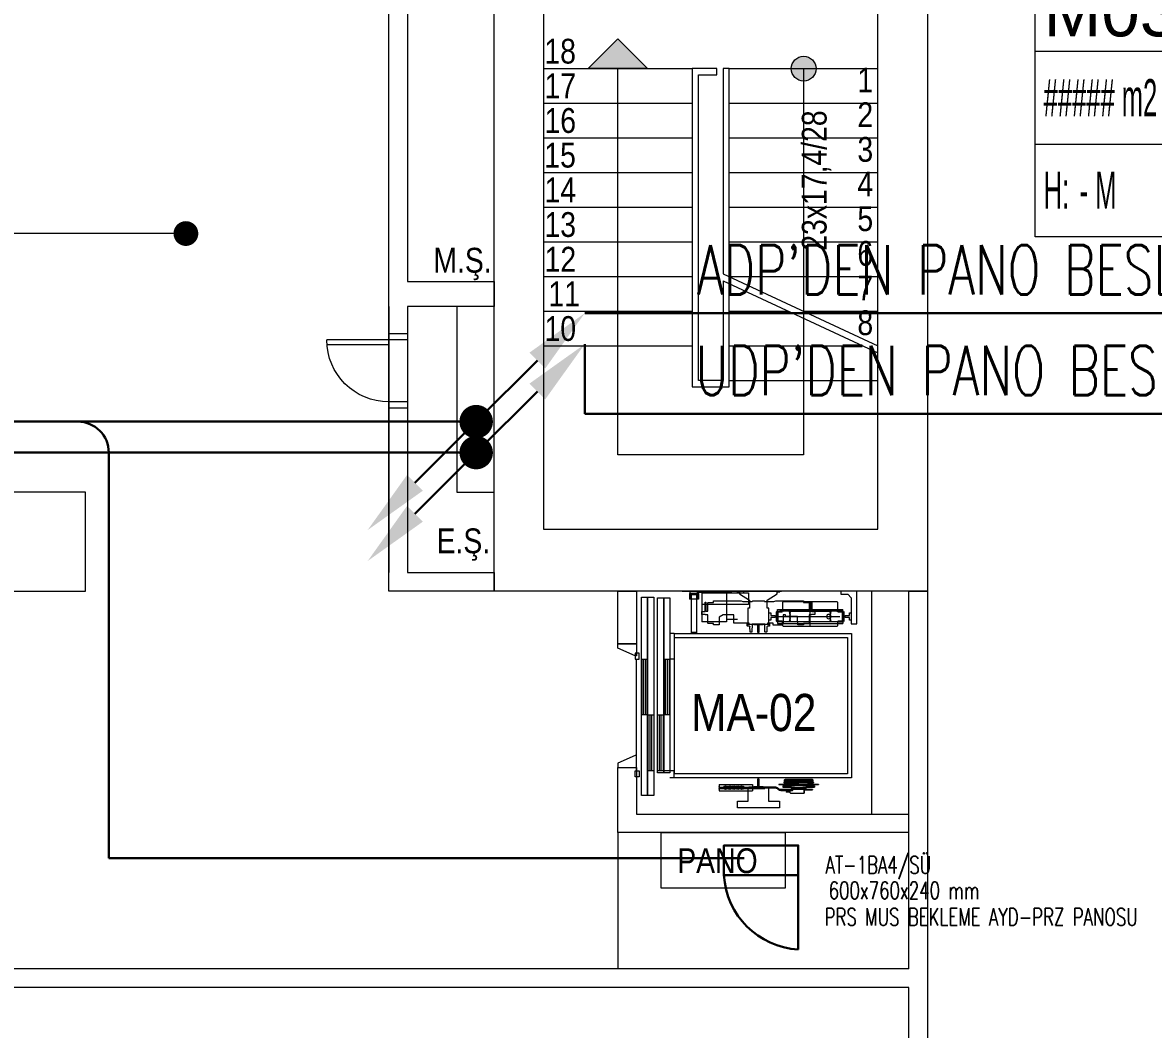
# Model space of a CAD drawing. Header units: metres. Extents: x -17822 to 152406, y -4219 to 19791.
# Drawn here: x 90089 to 91002, y 2046 to 2859 of the extents above; entities that cross this region are included whole.
import ezdxf
from ezdxf.enums import TextEntityAlignment as Align

# ---------------------------------------------------------------- set-up
doc = ezdxf.new("R2010")
doc.units = ezdxf.units.M
doc.header["$LTSCALE"] = 100
doc.header["$MEASUREMENT"] = 0
doc.layers.get('0').update_dxf_attribs({"color": 9, "lineweight": 9})
for name, color, linetype, lineweight in [('00', 9, 'Continuous', 9), ('01', 9, 'Continuous', 9), ('05V', 9, 'Continuous', 9), ('06D', 9, 'Continuous', 9), ('10', 9, 'Continuous', 9), ('12', 9, 'Continuous', 9), ('19', 9, 'Continuous', 9), ('21', 9, 'Continuous', 9), ('21_mahal200', 9, 'Continuous', 9), ('E-AYDINLATMA VE PRİZ PANOSU', 7, 'Continuous', 30), ('E-AŞAĞI İNEN HAT', 7, 'Continuous', 30), ('E-KABLO', 7, 'Continuous', 30), ('E-UPS PANOSU', 7, 'Continuous', 30), ('E-YAZI', 7, 'Continuous', 30), ('E-YUKARI ÇIKAN HAT', 7, 'Continuous', 30)]:
    doc.layers.add(name, color=color, linetype=linetype, lineweight=lineweight)
doc.styles.add('Arial', font='arial.ttf', dxfattribs={"height": 2.5})
doc.styles.add('E-YAZI', font='txttw.shx')
doc.styles.add('MuuM_TEXT-STANDART', font='ARIALN.TTF')
doc.dimstyles.new('MuuM_DIM200', dxfattribs={"dimscale": 20, "dimtxt": 2, "dimasz": 1, "dimexe": 1, "dimexo": 1, "dimgap": 1, "dimtad": 1, "dimdec": 1, "dimrnd": 0.5, "dimdsep": 46, "dimtxsty": 'MuuM_TEXT-STANDART', "dimblk": 'ARCHTICK', "dimcen": 0, "dimdle": 0.15, "dimclrd": 256, "dimclre": 256, "dimclrt": 256, "dimadec": 0, "dimazin": 0, "dimtfac": 5, "dimtdec": 1, "dimtix": 1, "dimtmove": 2, "dimatfit": 3, "dimldrblk": 'DOT', "dimfxl": 3, "dimfxlon": 1, "dimtolj": 1, "dimlwd": -1, "dimlwe": -1, "dimarcsym": 0})

# ---------------------------------------------------------------- blocks, each defined once
blk = doc.blocks.new('E-600X240')
at = {"layer": 'E-UPS PANOSU', "color": 3}
blk.add_line((-30, 24), (-30, 84), dxfattribs=at)
at = {"layer": 'E-UPS PANOSU', "color": 4}
blk.add_lwpolyline([(-30, 24), (30, 24), (30, 0), (-30, 0)], close=True, dxfattribs=at)
at = {"layer": 'E-UPS PANOSU', "color": 3}
blk.add_arc((-33.63, 20.37), 63.73, 3.26378, 86.73622, dxfattribs=at)
blk = doc.blocks.new('100_YUKARI ÇIKAN HAT')
at = {"layer": 'E-YUKARI ÇIKAN HAT', "color": 3, "linetype": 'Continuous'}
blk.add_line((2.472, 2.471), (0, 0), dxfattribs=at)
at = {"layer": 'E-YUKARI ÇIKAN HAT', "color": 4, "linetype": 'Continuous', "const_width": 0.675}
blk.add_lwpolyline([(-0.338, 0, 1), (0.337, 0, 1)], format="xyb", close=True, dxfattribs=at)
at = {"layer": 'E-YUKARI ÇIKAN HAT', "color": 3, "linetype": 'Continuous'}
blk.add_solid([(2.154, 2.789), (2.79, 2.152), (4.382, 4.379)], dxfattribs=at)
blk = doc.blocks.new('100_AŞAĞI İNEN HAT')
at = {"layer": 'E-AŞAĞI İNEN HAT', "color": 3, "linetype": 'Continuous'}
blk.add_line((-2.472, -2.471), (0, 0), dxfattribs=at)
at = {"layer": 'E-AŞAĞI İNEN HAT', "color": 4, "linetype": 'Continuous', "const_width": 0.675}
blk.add_lwpolyline([(-0.338, 0, 1), (0.338, 0, 1)], format="xyb", close=True, dxfattribs=at)
at = {"layer": 'E-AŞAĞI İNEN HAT', "color": 3, "linetype": 'Continuous'}
blk.add_solid([(-2.154, -2.789), (-2.79, -2.152), (-4.382, -4.379)], dxfattribs=at)
blk = doc.blocks.new('p-kolon_80x80')
blk.add_lwpolyline([(-40, -40), (40, -40), (40, 40), (-40, 40)], close=True)
blk = doc.blocks.new('1.Bod.Ara.Sitatik Elk')
at = {"layer": '01'}
blk.add_lwpolyline([(6510, -5630), (6510, -5630), (6510, -5630), (6510, -6180), (6780, -6180), (6780, -5630), (6780, -5630), (6780, -5630), (6820, -5630), (6820, -6230), (6470, -6230), (6470, -5630), (6510, -5630)], dxfattribs=at)
blk.add_blockref('p-kolon_80x80', (6100, -6190), dxfattribs=at)
blk = doc.blocks.new('0_roomno2')
blk.add_lwpolyline([(19.375, -10.5), (0, -10.5), (0, 0), (19.375, 0)], close=True)
for points in [[(0, -3), (19.375, -3)], [(8.125, -3), (8.125, -10.5)], [(11.875, -3), (11.875, -10.5)], [(15.625, -3), (15.625, -10.5)], [(0, -6.75), (8.125, -6.75)]]:
    blk.add_lwpolyline(points)
at = {"style": 'MuuM_TEXT-STANDART', "width": 0.6}
blk.add_text('H:', height=1.5, dxfattribs=at).set_placement((0.35, -8.608), align=Align.MIDDLE_LEFT)
at = {"style": 'Arial'}
blk.add_attdef('ODANO', (0, 1.17), '', height=2, dxfattribs=at)
blk.add_attdef('MEKANADI', text='', height=2, dxfattribs=at).set_placement((0.35, -3), align=Align.BOTTOM_LEFT)
at = {"style": 'MuuM_TEXT-STANDART', "width": 0.6}
for tag, p in [('M2', (0.35, -4.875)), ('TEMIZTAVANYUKSEKLIGI', (1.8, -8.608))]:
    blk.add_attdef(tag, text='', height=1.5, dxfattribs=at).set_placement(p, align=Align.MIDDLE_LEFT)
for tag, p in [('YER01', (10, -4.5)), ('TAVAN01', (13.75, -4.5)), ('DUVAR01', (17.5, -4.5)), ('YER02', (10, -6.75)), ('TAVAN02', (13.75, -6.75)), ('DUVAR02', (17.5, -6.75)), ('YER03', (10, -9)), ('TAVAN03', (13.75, -9)), ('DUVAR03', (17.5, -9))]:
    blk.add_attdef(tag, text='', height=1.5, dxfattribs=at).set_placement(p, align=Align.MIDDLE_CENTER)
blk = doc.blocks.new('_ArchTick')
at = {"color": 0, "linetype": 'ByBlock', "const_width": 0.15}
blk.add_lwpolyline([(-0.5, -0.5), (0.5, 0.5)], dxfattribs=at)
blk = doc.blocks.new('_Dot')
at = {"color": 0, "linetype": 'ByBlock', "lineweight": -2}
blk.add_line((-0.5, 0), (-1, 0), dxfattribs=at)
at = {"color": 0, "linetype": 'ByBlock', "const_width": 0.5}
blk.add_lwpolyline([(-0.25, 0, 1), (0.25, 0, 1)], format="xyb", close=True, dxfattribs=at)
blk = doc.blocks.new('p-as-01')
for p, q in [((582, 0), (-582, 0)), ((-582, 0), (-582, -1432)), ((582, -1432), (582, 0)), ((660, -2), (660, 43)), ((660, 43), (925, 43)), ((925, 43), (925, -87)), ((550, -32), (-550, -32)), ((-550, -32), (-550, -1432)), ((550, -1432), (550, -32)), ((720, -2), (660, -2)), ((676, -71), (662.5, -71)), ((662.5, -598), (662.5, -71)), ((676, -105), (676, -70)), ((676, -91), (676, -578)), ((679, -70), (679, -105)), ((757, -63), (683, -63)), ((683, -63), (757, -63)), ((757, -66), (683, -66)), ((690, -2), (690, -17)), ((750, -2), (690, -2)), ((690, -17), (712, -17)), ((712, -17), (712, -52)), ((712, -52), (728, -52)), ((872, -2), (720, -2)), ((728, -52), (728, -17)), ((728, -17), (750, -17)), ((750, -17), (750, -2)), ((761, -105), (761, -70)), ((764, -70), (764, -105)), ((764, -71), (777.5, -71)), ((764, -91), (764, -578)), ((777.5, -598), (777.5, -71)), ((900, -30), (872, -2)), ((900, -87), (900, -30)), ((925, -87), (900, -87)), ((679, -105), (676, -105)), ((678.5, -166.5), (680.5, -164.5)), ((678.5, -502.5), (678.5, -166.5)), ((680.5, -164.5), (684.3, -164.5)), ((684.3, -164.5), (685.8, -170.3)), ((690, -173.5), (690, -173.5)), ((694.2, -170.3), (694.8, -168)), ((694.8, -168), (697.2, -168)), ((697.2, -168), (697.8, -170.3)), ((702, -173.5), (702, -173.5)), ((706.2, -170.3), (706.8, -168)), ((706.8, -168), (709.2, -168)), ((709.2, -168), (709.8, -170.3)), ((714, -173.5), (714, -173.5)), ((718.2, -170.3), (718.8, -168)), ((718.8, -168), (721.2, -168)), ((720, -611.5), (720, -95.2)), ((721.2, -168), (721.8, -170.3)), ((726, -173.5), (726, -173.5)), ((730.2, -170.3), (730.8, -168)), ((730.8, -168), (733.2, -168)), ((733.2, -168), (733.8, -170.3)), ((738, -173.5), (738, -173.5)), ((742.2, -170.3), (742.8, -168)), ((742.8, -168), (745.2, -168)), ((745.2, -168), (745.8, -170.3)), ((750, -173.5), (750, -173.5)), ((754.2, -170.3), (755.7, -164.5)), ((755.7, -164.5), (759.5, -164.5)), ((759.5, -164.5), (761.5, -166.5)), ((764, -105), (761, -105)), ((761.5, -166.5), (761.5, -502.5)), ((-640, -267), (-640, -427)), ((-638, -267), (-640, -267)), ((-638, -267), (-638, -427)), ((-680, -377), (-680, -315.5)), ((-680, -315.5), (-680, -372)), ((-680, -315.5), (-678, -315.5)), ((-678, -315.5), (-680, -315.5)), ((-678, -377), (-678, -315.5)), ((-678, -315.5), (-678, -367)), ((-658, -364.5), (-658, -299.5)), ((-647, -299.5), (-658, -299.5)), ((-658, -342), (-658, -351)), ((-658, -360), (-658, -351)), ((-647, -364.5), (-658, -364.5)), ((-647, -364.5), (-647, -299.5)), ((-645.5, -320), (-647, -320)), ((-645.5, -344), (-647, -344)), ((-647, -350.9), (-647, -359.1)), ((-645.5, -320), (-645.5, -332)), ((-640, -322), (-645.5, -322)), ((-645.5, -332), (-645.5, -322)), ((-645.5, -332), (-645.5, -342)), ((-645.5, -344), (-645.5, -332)), ((-640, -342), (-645.5, -342)), ((-635, -322), (-638, -322)), ((-635, -342), (-638, -342)), ((-635, -312), (-635, -352)), ((-626, -312), (-635, -312)), ((-635, -332), (-635, -322)), ((-635, -332), (-635, -342)), ((-626, -352), (-635, -352)), ((-621, -307), (-626, -312)), ((-626, -312), (-626, -352)), ((-622, -356), (-626, -352)), ((-622, -308), (-622, -427)), ((-617.5, -307), (-621, -307)), ((-616.5, -308), (-617.5, -307)), ((-616.5, -308), (-616.5, -427)), ((-616.5, -318.5), (-613.9, -333.5)), ((-613.9, -520.5), (-613.9, -333.5)), ((-610.1, -333.5), (-613.9, -333.5)), ((-613, -313.5), (-599, -313.5)), ((-599, -313.5), (-613, -313.5)), ((-613, -315.5), (-613, -313.5)), ((-613, -313.5), (-613, -315.5)), ((-613, -315.5), (-599, -315.5)), ((-613, -315.5), (-599, -315.5)), ((-607.5, -318.5), (-610.1, -333.5)), ((-610.1, -333.5), (-610.1, -520.5)), ((-607.5, -535.5), (-607.5, -318.5)), ((-602, -318.5), (-607.5, -318.5)), ((-602, -318.5), (-602, -427)), ((-598, -318.7), (-598, -316.5)), ((-598, -316.5), (-598, -318.7)), ((-598, -318.7), (-598, -535.2)), ((-598, -318.7), (-598, -535.2)), ((-596, -316.5), (-596, -537.5)), ((-596, -537.5), (-596, -316.5)), ((640, -334.5), (840, -334.5)), ((-679, -382), (-706.1, -382)), ((-706.1, -493), (-706.1, -382)), ((-706.1, -383), (-678, -383)), ((-680, -372), (-678, -372)), ((-678, -372), (-680, -372)), ((-680, -377), (-680, -372)), ((-678, -377), (-680, -377)), ((-680, -377), (-678, -377)), ((-679, -382), (-679, -377)), ((-678, -367), (-678, -572.4)), ((-668, -367), (-678, -367)), ((-678, -367), (-678, -386.5)), ((-678, -372), (-678, -367)), ((-678, -377), (-678, -372)), ((-678, -448.9), (-678, -487)), ((-668, -367), (-668, -386.5)), ((-668, -427), (-668, -386.5)), ((-668, -396.5), (-668, -395.5)), ((-668, -427), (-668, -487)), ((-661.9, -427), (-661.9, -394.1)), ((-661.7, -394.1), (-661.9, -394.1)), ((-661.9, -395.2), (-661.9, -395.2)), ((-661.9, -459.9), (-661.9, -427)), ((-645.7, -367.5), (-661.7, -367.5)), ((-661.7, -367.5), (-661.7, -394.1)), ((-645.7, -394.1), (-645.7, -367.5)), ((-645.5, -427), (-645.5, -394.1)), ((-645.5, -395.2), (-645.5, -395.2)), ((-645.5, -459.9), (-645.5, -427)), ((-640, -427), (-640, -587)), ((-638, -427), (-638, -587)), ((-622, -546), (-622, -427)), ((-622, -432), (-622, -427)), ((-616.5, -546), (-616.5, -427)), ((-602, -535.5), (-602, -427)), ((-688.8, -498), (-701.1, -498)), ((-699, -498), (-699, -523.4)), ((-691, -498), (-691, -523.4)), ((-686, -572.4), (-686, -497.1)), ((-683.8, -476), (-684, -476)), ((-683.8, -493), (-683.8, -476)), ((-680, -477), (-680, -538.5)), ((-678, -477), (-680, -477)), ((-678, -477), (-680, -477)), ((-680, -482), (-680, -477)), ((-680, -538.5), (-680, -482)), ((-678, -482), (-680, -482)), ((-680, -482), (-678, -482)), ((-680, -538.5), (-678, -538.5)), ((-680, -538.5), (-678, -538.5)), ((-679, -477), (-679, -473.3)), ((-678, -477), (-678, -538.5)), ((-678, -482), (-678, -477)), ((-678, -538.5), (-678, -482)), ((-668, -487), (-678, -487)), ((-661.9, -458.8), (-661.9, -458.8)), ((-661.7, -459.9), (-661.9, -459.9)), ((-661.7, -459.9), (-661.7, -486.5)), ((-661.7, -486.5), (-645.7, -486.5)), ((-658, -554.5), (-658, -489.5)), ((-647, -489.5), (-658, -489.5)), ((-658, -550), (-658, -541)), ((-647, -554.5), (-647, -489.5)), ((-647, -503.1), (-647, -494.9)), ((-645.5, -510), (-647, -510)), ((-645.5, -534), (-647, -534)), ((-645.7, -486.5), (-645.7, -459.9)), ((-645.7, -459.9), (-645.5, -459.9)), ((-645.5, -458.8), (-645.5, -458.8)), ((-645.5, -510), (-645.5, -522)), ((-640, -512), (-645.5, -512)), ((-645.5, -522), (-645.5, -512)), ((-645.5, -534), (-645.5, -522)), ((-645.5, -522), (-645.5, -532)), ((-640, -532), (-645.5, -532)), ((-635, -512), (-638, -512)), ((-635, -532), (-638, -532)), ((-635, -542), (-635, -502)), ((-626, -502), (-635, -502)), ((-635, -522), (-635, -512)), ((-635, -522), (-635, -512)), ((-635, -522), (-635, -532)), ((-635, -522), (-635, -532)), ((-626, -542), (-635, -542)), ((-622, -498), (-626, -502)), ((-626, -542), (-626, -502)), ((-621, -547), (-626, -542)), ((-617.5, -547), (-621, -547)), ((-616.5, -546), (-617.5, -547)), ((-616.5, -535.5), (-613.9, -520.5)), ((-610.1, -520.5), (-613.9, -520.5)), ((-613, -538.5), (-599, -538.5)), ((-599, -538.5), (-613, -538.5)), ((-613, -538.5), (-613, -540.5)), ((-613, -538.5), (-613, -540.5)), ((-613, -540.5), (-599, -540.5)), ((-613, -540.5), (-599, -540.5)), ((-607.5, -535.5), (-610.1, -520.5)), ((-602, -535.5), (-607.5, -535.5)), ((-598, -535.2), (-598, -537.5)), ((-598, -535.2), (-598, -537.5)), ((680.5, -504.5), (678.5, -502.5)), ((684.3, -504.5), (680.5, -504.5)), ((685.8, -498.7), (684.3, -504.5)), ((690, -495.5), (690, -495.5)), ((694.8, -501), (694.2, -498.7)), ((697.2, -501), (694.8, -501)), ((697.8, -498.7), (697.2, -501)), ((702, -495.5), (702, -495.5)), ((706.8, -501), (706.2, -498.7)), ((709.2, -501), (706.8, -501)), ((709.8, -498.7), (709.2, -501)), ((714, -495.5), (714, -495.5)), ((718.8, -501), (718.2, -498.7)), ((721.2, -501), (718.8, -501)), ((721.8, -498.7), (721.2, -501)), ((726, -495.5), (726, -495.5)), ((730.8, -501), (730.2, -498.7)), ((733.2, -501), (730.8, -501)), ((733.8, -498.7), (733.2, -501)), ((738, -495.5), (738, -495.5)), ((742.8, -501), (742.2, -498.7)), ((745.2, -501), (742.8, -501)), ((745.8, -498.7), (745.2, -501)), ((750, -495.5), (750, -495.5)), ((755.7, -504.5), (754.2, -498.7)), ((759.5, -504.5), (755.7, -504.5)), ((761.5, -502.5), (759.5, -504.5)), ((-771, -582), (-825, -582)), ((-825, -582), (-825, -752)), ((-771, -670), (-771, -582)), ((-679, -589.3), (-670.5, -597.8)), ((-673.3, -583.7), (-665, -592)), ((-665.8, -609.1), (-665.8, -752)), ((-647, -554.5), (-658, -554.5)), ((-658, -608.9), (-658, -752)), ((-638, -587), (-640, -587)), ((676, -598), (662.5, -598)), ((679, -564), (676, -564)), ((676, -564), (676, -599)), ((679, -599), (679, -564)), ((757, -603), (683, -603)), ((757, -606), (683, -606)), ((683, -606), (757, -606)), ((728, -617), (712, -617)), ((712, -617), (712, -652)), ((728, -652), (728, -617)), ((764, -564), (761, -564)), ((761, -564), (761, -599)), ((764, -599), (764, -564)), ((764, -598), (777.5, -598)), ((852, -682), (904, -601)), ((904, -601), (920, -601)), ((920, -601), (920, -579.6)), ((920, -579.6), (925, -579.6)), ((925, -579.6), (925, -752.6)), ((-658, -670), (-771, -670)), ((-668, -1066), (-668, -699.5)), ((-668, -699.5), (-658, -699.5)), ((-658, -752), (-658, -670)), ((-658, -1066), (-658, -699.5)), ((-652, -713.5), (-658, -711)), ((-658, -711), (-658, -793)), ((-649.8, -748.2), (-652, -713.5)), ((652, -713.5), (649.8, -748.2)), ((658, -711), (652, -713.5)), ((653, -671), (653, -667)), ((653, -667), (788, -667)), ((668, -671), (653, -671)), ((658, -752), (658, -677)), ((658, -677), (668, -677)), ((658, -793), (658, -711)), ((668, -677), (668, -671)), ((712, -652), (690, -652)), ((690, -652), (690, -667)), ((690, -667), (750, -667)), ((750, -652), (728, -652)), ((750, -667), (750, -652)), ((788, -667), (788, -682)), ((788, -682), (852, -682)), ((-825, -752), (-825, -922)), ((-688, -1069.5), (-688, -799.5)), ((-674, -799.5), (-688, -799.5)), ((-674, -799.5), (-674, -801.5)), ((-673.5, -801.5), (-674, -801.5)), ((-673.5, -801.5), (-673.5, -800)), ((-673.5, -800), (-668.5, -800)), ((-668.5, -803.5), (-668.5, -800)), ((-668.5, -803.5), (-668, -803.5)), ((-668, -912.2), (-668, -799.5)), ((-665.8, -752), (-658, -752)), ((-658, -834), (-658, -752)), ((-658, -752), (-658, -752)), ((-658, -793), (-652, -790.5)), ((-658, -803.5), (-657.5, -803.5)), ((-658, -804.5), (-658, -829.5)), ((-657.5, -803.5), (-657.5, -800)), ((-657.5, -800), (-652.5, -800)), ((-652.5, -802.5), (-652.5, -800)), ((-652.5, -802.5), (-652, -802.5)), ((-652, -790.5), (-649.8, -755.8)), ((-638, -799.5), (-652, -799.5)), ((-652, -799.5), (-652, -802.5)), ((-625.4, -748.2), (-649.8, -748.2)), ((-649.8, -755.8), (-625.4, -755.8)), ((-638, -1069.5), (-638, -799.5)), ((-615.4, -747.5), (-625.4, -748.2)), ((-625.4, -755.8), (-615.4, -756)), ((-590, -747.5), (-615.4, -747.5)), ((-615.4, -756), (-590, -756.5)), ((-590, -756.5), (-590, -747.5)), ((615.4, -748), (590, -747.5)), ((590, -747.5), (590, -756.5)), ((590, -756.5), (615.4, -756.5)), ((625.4, -748.2), (615.4, -748)), ((615.4, -756.5), (625.4, -755.8)), ((649.8, -748.2), (625.4, -748.2)), ((625.4, -755.8), (649.8, -755.8)), ((649.8, -755.8), (652, -790.5)), ((652, -790.5), (658, -793)), ((658, -753.2), (658, -752)), ((658, -828.2), (658, -753.2)), ((925, -752.6), (925, -925.6)), ((-771, -922), (-771, -834)), ((-771, -834), (-658, -834)), ((-668, -876.9), (-672.5, -879.5)), ((-672.5, -879.5), (-672.5, -890.5)), ((-672.5, -890.5), (-668, -893.1)), ((-668, -909.9), (-672.5, -912.5)), ((-672.5, -912.5), (-672.5, -923.5)), ((-653.5, -879.5), (-658, -876.9)), ((-658, -893.1), (-653.5, -890.5)), ((-653.5, -912.5), (-658, -909.9)), ((-653.5, -890.5), (-653.5, -879.5)), ((-653.5, -923.5), (-653.5, -912.5)), ((653, -838.2), (653, -834.2)), ((653, -834.2), (668, -834.2)), ((788, -838.2), (653, -838.2)), ((668, -828.2), (658, -828.2)), ((668, -834.2), (668, -828.2)), ((852, -823.2), (788, -823.2)), ((788, -823.2), (788, -838.2)), ((904, -904.2), (852, -823.2)), ((920, -904.2), (904, -904.2)), ((920, -925.6), (920, -904.2)), ((-825, -922), (-771, -922)), ((-672.5, -923.5), (-668, -926.1)), ((-668, -942.9), (-672.5, -945.5)), ((-672.5, -945.5), (-672.5, -956.5)), ((-672.5, -956.5), (-668, -959.1)), ((-668, -975.9), (-672.5, -978.5)), ((-672.5, -978.5), (-672.5, -989.5)), ((-672.5, -989.5), (-668, -992.1)), ((-658, -926.1), (-653.5, -923.5)), ((-653.5, -945.5), (-658, -942.9)), ((-658, -959.1), (-653.5, -956.5)), ((-653.5, -978.5), (-658, -975.9)), ((-658, -992.1), (-653.5, -989.5)), ((-653.5, -956.5), (-653.5, -945.5)), ((-653.5, -989.5), (-653.5, -978.5)), ((925, -925.6), (920, -925.6)), ((-674, -1069.5), (-688, -1069.5)), ((-674, -1069.5), (-674, -1067.5)), ((-674, -1067.5), (-673.5, -1067.5)), ((-673.5, -1067.5), (-673.5, -1069)), ((-673.5, -1067.5), (-673.5, -1067.5)), ((-673.5, -1069), (-668.5, -1069)), ((-668, -1008.9), (-672.5, -1011.5)), ((-672.5, -1011.5), (-672.5, -1022.5)), ((-672.5, -1022.5), (-668, -1025.1)), ((-668.5, -1065.5), (-668.5, -1069)), ((-668.5, -1065.5), (-668, -1065.5)), ((-668, -1066), (-658, -1066)), ((-653.5, -1011.5), (-658, -1008.9)), ((-658, -1025.1), (-653.5, -1022.5)), ((-658, -1064.5), (-658, -1039.5)), ((-658, -1065.5), (-657.5, -1065.5)), ((-657.5, -1065.5), (-657.5, -1069)), ((-657.5, -1069), (-652.5, -1069)), ((-653.5, -1022.5), (-653.5, -1011.5)), ((-652.5, -1066.5), (-652.5, -1069)), ((-652.5, -1066.5), (-652, -1066.5)), ((-652, -1069.5), (-652, -1066.5)), ((-638, -1069.5), (-652, -1069.5)), ((592, -1252), (582, -1252)), ((582, -1252), (582, -1292)), ((592, -1292), (592, -1252)), ((896.6, -1252), (592, -1252)), ((592, -1252), (592, -1292)), ((896.6, -1292), (896.6, -1252)), ((582, -1292), (592, -1292)), ((592, -1292), (896.6, -1292)), ((-582, -1432), (-582, -1467)), ((-582, -1432), (-525, -1432)), ((550, -1432), (-550, -1432)), ((-525, -1432), (-525, -1567)), ((582, -1432), (375, -1432)), ((375, -1432), (375, -1467)), ((582, -1432), (582, -1467)), ((870, -1467), (-542.5, -1467)), ((-542.5, -1467), (-542.5, -1517)), ((-542.5, -1517), (870, -1517)), ((870, -1517), (-542.5, -1517)), ((-542.5, -1517), (-542.5, -1567)), ((-75, -1522), (-525, -1522)), ((-525, -1522), (-525, -1567)), ((-525, -1537), (-75, -1537)), ((-525, -1552), (-75, -1552)), ((375, -1472), (-75, -1472)), ((-75, -1472), (-75, -1517)), ((-75, -1487), (375, -1487)), ((-75, -1502), (375, -1502)), ((-75, -1517), (375, -1517)), ((-75, -1567), (-75, -1522)), ((375, -1517), (375, -1472)), ((870, -1517), (870, -1467)), ((870, -1567), (870, -1517)), ((875, -1597), (-725, -1597)), ((-725, -1597), (-725, -1647)), ((-542.5, -1567), (870, -1567)), ((-525, -1567), (-75, -1567)), ((-75, -1597), (-525, -1597)), ((-525, -1597), (-525, -1642)), ((-525, -1612), (-75, -1612)), ((-525, -1627), (-75, -1627)), ((-525, -1642), (-75, -1642)), ((-75, -1642), (-75, -1597)), ((875, -1647), (875, -1597)), ((875, -1647), (-725, -1647)), ((-725, -1647), (-725, -1697)), ((-725, -1647), (875, -1647)), ((-725, -1697), (875, -1697)), ((-525, -1714), (-575, -1714)), ((-575, -1714), (-575, -1747)), ((-525, -1747), (-525, -1714)), ((375, -1647), (-75, -1647)), ((-75, -1647), (-75, -1692)), ((-75, -1662), (375, -1662)), ((-75, -1677), (375, -1677)), ((-75, -1692), (375, -1692)), ((375, -1692), (375, -1647)), ((375, -1714), (425, -1714)), ((375, -1747), (375, -1714)), ((425, -1714), (425, -1747)), ((875, -1697), (875, -1647)), ((-575, -1747), (-525, -1747)), ((-525, -1737), (375, -1737)), ((425, -1747), (375, -1747))]:
    blk.add_line(p, q)
at = {"ltscale": 15}
for p, q in [((683, -82), (683, -109)), ((752, -77), (688, -77)), ((757, -109), (757, -82)), ((640, -119), (640, -550)), ((678, -114), (645, -114)), ((835, -114), (762, -114)), ((840, -550), (840, -119)), ((645, -555), (678, -555)), ((683, -560), (683, -587)), ((688, -592), (752, -592)), ((757, -587), (757, -560)), ((762, -555), (835, -555))]:
    blk.add_line(p, q, dxfattribs=at)
at = {"ltscale": 0.25}
for p, q in [((667, -343), (664, -346)), ((664, -346), (664, -389)), ((734, -343), (667, -343)), ((737, -323), (734, -323)), ((734, -323), (734, -343)), ((761, -296), (737, -296)), ((737, -296), (737, -323)), ((761, -322), (761, -296)), ((836.5, -322), (761, -322)), ((764, -343), (764, -328)), ((764, -328), (836.5, -328)), ((831, -343), (764, -343)), ((834, -346), (831, -343)), ((834, -389), (834, -346)), ((836.5, -328), (836.5, -322)), ((664, -389), (652, -389)), ((652, -389), (652, -431.6)), ((654.9, -434.6), (694, -435.6)), ((694, -435.6), (719, -436.5)), ((719, -436.5), (719, -534.8)), ((846, -389), (834, -389)), ((846, -612.5), (846, -389)), ((719, -534.8), (733, -534.8)), ((733, -534.8), (733, -552)), ((666, -563.6), (651.5, -563.6)), ((651.5, -563.6), (651.5, -632.6)), ((651.5, -632.6), (665.5, -632.6)), ((665.5, -632.6), (665.5, -662)), ((733, -552), (666, -552)), ((666, -552), (666, -563.6)), ((841.5, -626.4), (846, -612.5)), ((841.5, -702.5), (841.5, -626.4)), ((593.8, -687.7), (593.8, -696.4)), ((636.7, -683.7), (596.7, -684.7)), ((596.7, -699.4), (658, -700.9)), ((636.7, -683.7), (636.7, -683.7)), ((640.8, -665), (640.8, -678.8)), ((665.5, -662), (643.8, -662)), ((658, -700.9), (658, -803.1)), ((843, -702.5), (841.5, -702.5)), ((846, -798.5), (846, -705.5)), ((593.8, -807.6), (593.8, -816.3)), ((658, -803.1), (596.7, -804.6)), ((596.7, -819.3), (636.7, -820.3)), ((636.7, -820.3), (636.7, -820.3)), ((841.5, -877.6), (841.5, -801.5)), ((841.5, -801.5), (843, -801.5)), ((640.8, -825.2), (640.8, -839)), ((643.8, -842), (666, -842)), ((666, -842), (666, -952)), ((846, -891.5), (841.5, -877.6)), ((846, -1115), (846, -891.5)), ((-659, -920), (-659, -1004)), ((666, -952), (733, -952)), ((695, -920), (695, -1004)), ((733, -952), (733, -1036.9)), ((652, -1072.4), (652, -1115)), ((715.8, -1067.8), (654.9, -1069.4)), ((733, -1036.9), (715.8, -1067.8)), ((652, -1115), (664, -1115)), ((664, -1115), (664, -1158)), ((664, -1158), (667, -1161)), ((667, -1161), (734, -1161)), ((734, -1161), (734, -1181)), ((734, -1181), (737, -1181)), ((737, -1181), (737, -1208)), ((761, -1208), (761, -1182)), ((761, -1182), (836.5, -1182)), ((764, -1176), (764, -1161)), ((764, -1161), (831, -1161)), ((836.5, -1176), (764, -1176)), ((831, -1161), (834, -1158)), ((834, -1158), (834, -1115)), ((834, -1115), (846, -1115)), ((836.5, -1182), (836.5, -1176)), ((737, -1208), (761, -1208))]:
    blk.add_line(p, q, dxfattribs=at)
at = {"linetype": 'Continuous', "ltscale": 0.25}
for p, q in [((921, -567), (921, -1150.5)), ((921, -567), (925, -567)), ((925, -567), (925, -1149.5)), ((911, -832.5), (818, -832.5)), ((818, -832.5), (818, -1206.5)), ((911, -1206.5), (911, -832.5)), ((911, -1168.8), (911, -868.8)), ((911, -868.8), (921, -868.8)), ((921, -868.8), (921, -1168.8)), ((921, -972.5), (916, -972.5)), ((921, -972.5), (916, -972.5)), ((916, -1247.5), (916, -972.5)), ((921, -1247.5), (921, -972.5)), ((676, -1010), (676, -1210)), ((921, -1010), (676, -1010)), ((921, -1168.8), (911, -1168.8)), ((921, -1150.5), (921, -1159)), ((921, -1159), (921, -1165)), ((921, -1165), (921, -1172.5)), ((921, -1172.5), (921, -1367)), ((925, -1149.5), (925, -1159)), ((925, -1159), (925, -1165)), ((925, -1165), (925, -1173.4)), ((925, -1173.4), (925, -1367)), ((921, -1210), (676, -1210)), ((818, -1206.5), (911, -1206.5)), ((916, -1247.5), (921, -1247.5)), ((921, -1367), (925, -1367))]:
    blk.add_line(p, q, dxfattribs=at)
at = {"ltscale": 30}
for p, q in [((860.6, -1236.2), (860.6, -1307.7)), ((905, -1236.2), (860.6, -1236.2)), ((896.6, -1241.7), (860.6, -1241.7)), ((896.6, -1241.7), (896.6, -1302.2)), ((896.6, -1302.2), (860.6, -1302.2)), ((905, -1307.7), (860.6, -1307.7))]:
    blk.add_line(p, q, dxfattribs=at)
at = {"ltscale": 6}
for p, q in [((905, -1236.2), (905, -1307.7)), ((905, -1237), (925, -1237)), ((923, -1237), (923, -1307)), ((925, -1237), (925, -1307)), ((925, -1307), (905, -1307))]:
    blk.add_line(p, q, dxfattribs=at)
for centre, radius in [((720, -184.5), 17.5), ((-612, -327), 3), ((-612, -527), 3)]:
    blk.add_circle(centre, radius)
for centre, radius, start, end in [((683, -70), 7, 90, 180), ((683, -70), 4, 90, 180), ((688, -82), 5, 90, 180), ((752, -82), 5, 0, 90), ((757, -70), 7, 0, 90), ((757, -70), 4, 0, 90), ((645, -119), 5, 90, 180), ((678, -109), 5, 270, 0), ((690, -169.2), 4.3, 195, 270), ((690, -169.2), 4.3, 270, 344.99999), ((702, -169.2), 4.3, 195, 270), ((702, -169.2), 4.3, 270, 344.99999), ((714, -169.2), 4.3, 195, 270), ((714, -169.2), 4.3, 270, 344.99999), ((726, -169.2), 4.3, 195, 270), ((726, -169.2), 4.3, 270, 344.99999), ((738, -169.2), 4.3, 195, 270), ((738, -169.2), 4.3, 270, 344.99999), ((750, -169.2), 4.3, 195, 270), ((750, -169.2), 4.3, 270, 345), ((762, -109), 5, 180, 270), ((835, -119), 5, 0, 90), ((-612, -327), 3, 0, 180), ((-612, -327), 3, 180, 0), ((-599, -316.5), 3, 0, 90), ((-599, -316.5), 3, 0, 90), ((-599, -316.5), 1, 0, 90), ((-599, -316.5), 1, 0, 90), ((-701.1, -493), 5, 180, 270), ((-695, -523.4), 4, 180, 0), ((-688.8, -493), 5, 270, 0), ((-684, -470), 6, 270, 0), ((-612, -527), 3, 0, 180), ((-612, -527), 3, 180, 0), ((-599, -537.5), 1, 270, 0), ((-599, -537.5), 3, 270, 0), ((-599, -537.5), 3, 270, 0), ((-599, -537.5), 1, 270, 0), ((690, -499.8), 4.3, 90, 165.00001), ((690, -499.8), 4.3, 15, 90), ((702, -499.8), 4.3, 90, 165.00001), ((702, -499.8), 4.3, 15, 90), ((714, -499.8), 4.3, 90, 165.00001), ((714, -499.8), 4.3, 15, 90), ((726, -499.8), 4.3, 90, 165.00001), ((726, -499.8), 4.3, 15, 90), ((738, -499.8), 4.3, 90, 165.00001), ((738, -499.8), 4.3, 15, 90), ((750, -499.8), 4.3, 90, 165.00001), ((750, -499.8), 4.3, 15, 90), ((-662, -572.4), 24, 180, 225), ((-662, -572.4), 16, 180, 225), ((-681.8, -609.1), 16, 0, 45), ((-682, -608.9), 24, 0, 45), ((645, -550), 5, 180, 270), ((683, -599), 7, 180, 270), ((678, -560), 5, 0, 90), ((683, -599), 4, 180, 270), ((688, -587), 5, 180, 270), ((752, -587), 5, 270, 0), ((762, -560), 5, 90, 180), ((757, -599), 4, 270, 0), ((757, -599), 7, 270, 0), ((835, -550), 5, 270, 0), ((-663, -885), 15, 109.47122, 250.52878), ((-663, -918), 15, 109.47122, 250.52878), ((-663, -885), 9.5, 121.75686, 238.24314), ((-663, -918), 9.5, 121.75686, 238.24314), ((-663, -885), 6, 146.44269, 213.55731), ((-663, -885), 15, 289.47122, 70.52878), ((-663, -885), 9.5, 301.75686, 58.24314), ((-663, -885), 6, 326.44269, 33.55731), ((-663, -918), 15, 289.47122, 70.52878), ((-663, -918), 9.5, 301.75686, 58.24314), ((-663, -951), 15, 109.47122, 250.52878), ((-663, -984), 15, 109.47122, 250.52878), ((-663, -1017), 15, 109.47122, 250.52878), ((-663, -951), 9.5, 121.75686, 238.24314), ((-663, -984), 9.5, 121.75686, 238.24314), ((-663, -918), 6, 146.44269, 213.55731), ((-663, -951), 6, 146.44269, 213.55731), ((-663, -984), 6, 146.44269, 213.55731), ((-663, -918), 6, 326.44269, 33.55731), ((-663, -951), 15, 289.47122, 70.52878), ((-663, -951), 9.5, 301.75686, 58.24314), ((-663, -951), 6, 326.44269, 33.55731), ((-663, -984), 15, 289.47122, 70.52878), ((-663, -984), 9.5, 301.75686, 58.24314), ((-663, -984), 6, 326.44269, 33.55731), ((-663, -1017), 15, 289.47122, 70.52878), ((-663, -1017), 9.5, 121.75686, 238.24314), ((-663, -1017), 6, 146.44269, 213.55731), ((-663, -1017), 9.5, 301.75686, 58.24314), ((-663, -1017), 6, 326.44269, 33.55731)]:
    blk.add_arc(centre, radius, start, end)
at = {"ltscale": 0.25}
for centre, radius, start, end in [((655, -431.6), 2.98, 180, 268.47593), ((596.8, -687.7), 3, 91.5, 180), ((596.8, -696.4), 2.99, 180, 268.61375), ((635.8, -678.8), 5, 280.303, 360), ((643.8, -665), 3, 90, 180), ((843, -705.5), 3, 360, 90), ((596.8, -807.6), 3, 91.38625, 180), ((596.8, -816.3), 3, 180, 268.5), ((635.8, -825.2), 5, 360, 79.697), ((843, -798.5), 3, 270, 0), ((643.8, -839), 3, 180, 270), ((655, -1072.4), 2.98, 91.52407, 180)]:
    blk.add_arc(centre, radius, start, end, dxfattribs=at)
blk = doc.blocks.new('ttttttttttttt')
for points in [[(3983.49, -30733.6), (3983.49, -30748.6)], [(3988.49, -30733.6), (3983.49, -30733.6)], [(3988.49, -30733.6), (3988.49, -30748.6)], [(4043.49, -30733.6), (4038.49, -30733.6)], [(4038.49, -30733.6), (4038.49, -30748.6)], [(4043.49, -30733.6), (4043.49, -30748.6)], [(3988.49, -30748.6), (3983.49, -30748.6)], [(4034.49, -30748.6), (3988.49, -30748.6)], [(4034.49, -30748.6), (4034.49, -30798.6)], [(4034.49, -30748.6), (4038.49, -30748.6)], [(4043.49, -30748.6), (4038.49, -30748.6)], [(4038.49, -30748.6), (4038.49, -30798.6)]]:
    blk.add_lwpolyline(points)
blk.add_arc((4038.49, -30748.6), 50, 180, 270)
blk = doc.blocks.new('1.Bod.Ara.Mimari Elk')
at = {"layer": '19'}
h = blk.add_hatch(color=256, dxfattribs=at)
h.dxf.hatch_style = 1
h.paths.add_polyline_path([(6594, -5808), (6546, -5808), (6570, -5783.96)])
h = blk.add_hatch(color=256, dxfattribs=at)
h.dxf.hatch_style = 1
edge = h.paths.add_edge_path()
edge.add_arc((6720, -5808), 10, 0, 360)
at = {"layer": '00'}
for points in [[(6385, -5580), (6470, -5580), (6470, -5484.85), (6485, -5484.85), (6485, -5580), (6680, -5580), (6680, -5595), (6485, -5595), (6485, -5630), (6470, -5630), (6470, -5595), (6400, -5595), (6400, -5980), (6400, -5980), (6470, -5980), (6470, -6000), (6400, -6000), (6400, -6215), (6470, -6215), (6470, -6230), (6385, -6230), (6385, -6215), (6385, -6215), (6385, -5580)], [(6585, -6230), (6585, -6272.5), (6570, -6272.5), (6570, -6230)]]:
    blk.add_lwpolyline(points, close=True, dxfattribs=at)
for points in [[(6385, -6009.46), (6385, -6000), (6385, -6000), (6385, -6000), (6385, -6215), (6385, -6215)], [(6805, -6535), (6805, -6230), (6805, -6230), (6805, -6230), (6805, -6230), (6805, -6230), (6820, -6230), (6820, -6950), (6820, -6950), (6805, -6950), (6805, -6950), (6805, -6950), (6805, -6950), (6805, -6950), (6805, -6550), (6060, -6550), (6060, -6230)], [(6805, -6535), (6075, -6535), (6075, -6230)], [(6805, -6425), (6570, -6425), (6570, -6372.5), (6585, -6372.5), (6585, -6410), (6805, -6410), (6805, -6230), (6820, -6230), (6820, -6550)]]:
    blk.add_lwpolyline(points, dxfattribs=at)
at = {"layer": '06D'}
for points in [[(6470, -6150), (6470, -6000), (6440, -6000), (6440, -6150), (6470, -6150)], [(6775, -6410), (6775, -6230)], [(6705, -6470), (6605, -6470), (6605, -6425), (6705, -6425), (6705, -6470)]]:
    blk.add_lwpolyline(points, dxfattribs=at)
at = {"layer": '10'}
for points in [[(6585, -6272.5), (6585, -6282.3), (6584, -6282.3), (6570, -6276), (6570, -6272.5), (6585, -6272.5)], [(6585, -6372.5), (6585, -6362.7), (6584, -6362.7), (6570, -6369), (6570, -6372.5), (6585, -6372.5)]]:
    blk.add_lwpolyline(points, close=True, dxfattribs=at)
at = {"layer": '12'}
blk.add_lwpolyline([(6570, -6425), (6570, -6535)], dxfattribs=at)
at = {"layer": '19'}
blk.add_lwpolyline([(6594, -5808), (6546, -5808), (6570, -5783.96)], close=True, dxfattribs=at)
at = {"layer": '19', "linetype": 'Continuous'}
for points in [[(6510, -5808), (6630, -5808)], [(6720, -5808), (6720, -6060), (6720, -6120), (6570, -6120), (6570, -5808)], [(6655, -5979.26), (6655, -6060), (6635, -6060), (6635, -6060), (6635, -5813), (6650, -5813), (6650, -5808), (6630, -5808), (6630, -5813), (6630, -6065), (6630, -6065), (6660, -6065), (6660, -5981.59)], [(6660, -5808), (6780, -5808)], [(6510, -5836), (6630, -5836)], [(6660, -5836), (6780, -5836)], [(6510, -5864), (6630, -5864)], [(6660, -5864), (6780, -5864)], [(6510, -5892), (6630, -5892)], [(6660, -5892), (6780, -5892)], [(6510, -5920), (6630, -5920)], [(6660, -5920), (6780, -5920)], [(6510, -5948), (6630, -5948)], [(6660, -5948), (6780, -5948)], [(6510, -5976), (6630, -5976)], [(6655, -5973.67), (6780, -6032)], [(6655, -5979.26), (6780, -6037.59)], [(6660, -5976), (6780, -5976)], [(6510, -6004), (6630, -6004)], [(6660, -6004), (6708.02, -6004)], [(6720, -6004), (6780, -6004)], [(6510, -6032), (6630, -6032)], [(6660, -6032), (6768.02, -6032)], [(6660, -6060), (6780, -6060)]]:
    blk.add_lwpolyline(points, dxfattribs=at)
at = {"layer": '19'}
for points in [[(6660, -5976), (6660, -5808), (6660, -5808), (6655, -5808), (6655, -5808), (6655, -5973.67)], [(6655, -5973.67), (6780, -6032)]]:
    blk.add_lwpolyline(points, dxfattribs=at)
blk.add_circle((6720, -5808), 10, dxfattribs=at)
at = {"xscale": -1, "rotation": 270}
blk.add_blockref('ttttttttttttt', (37133.6, -10065.62), dxfattribs=at)
at = {"layer": '05V', "xscale": -0.1, "yscale": 0.1, "rotation": 270}
blk.add_blockref('p-as-01', (6758.7, -6322.5), dxfattribs=at)
at = {"layer": '21_mahal200'}
ref = blk.add_blockref('0_roomno2', (6906.82, -5733.97), dxfattribs=dict(at, xscale=20, yscale=20, zscale=20))
ref.add_attrib('ODANO', 'B1A-16', (6906.82, -5725.32), dxfattribs={"layer": '0', "height": 40, "style": 'Arial'})
ref.add_attrib('MEKANADI', 'M03 Y.MERD.', dxfattribs={"layer": '0', "height": 40, "style": 'Arial'}).set_placement((6913.82, -5793.97), align=Align.BOTTOM_LEFT)
ref.add_attrib('M2', '##### m2', dxfattribs={"layer": '0', "height": 30, "style": 'MuuM_TEXT-STANDART', "width": 0.6}).set_placement((6913.82, -5831.47), align=Align.MIDDLE_LEFT)
ref.add_attrib('TEMIZTAVANYUKSEKLIGI', '- M', dxfattribs={"layer": '0', "height": 30, "style": 'MuuM_TEXT-STANDART', "width": 0.6}).set_placement((6942.82, -5906.12), align=Align.MIDDLE_LEFT)
ref.add_attrib('YER01', 'Y03', dxfattribs={"layer": '0', "height": 30, "style": 'MuuM_TEXT-STANDART', "width": 0.6}).set_placement((7106.82, -5823.97), align=Align.MIDDLE_CENTER)
ref.add_attrib('TAVAN01', 'T09', dxfattribs={"layer": '0', "height": 30, "style": 'MuuM_TEXT-STANDART', "width": 0.6}).set_placement((7181.82, -5823.97), align=Align.MIDDLE_CENTER)
ref.add_attrib('DUVAR01', 'D07', dxfattribs={"layer": '0', "height": 30, "style": 'MuuM_TEXT-STANDART', "width": 0.6}).set_placement((7256.82, -5823.97), align=Align.MIDDLE_CENTER)
ref.add_attrib('YER02', 'Y04', dxfattribs={"layer": '0', "height": 30, "style": 'MuuM_TEXT-STANDART', "width": 0.6}).set_placement((7106.82, -5868.97), align=Align.MIDDLE_CENTER)
at = {"layer": '21', "style": 'MuuM_TEXT-STANDART'}
for s, height, p in [('18', 20, (6510.67, -5803.91)), ('17', 20, (6510.73, -5831.91)), ('16', 20, (6510.73, -5859.91)), ('15', 20, (6510.59, -5887.91)), ('14', 20, (6510.77, -5915.91)), ('13', 20, (6510.73, -5943.91)), ('M.Ş.', 20, (6421, -5972.72)), ('12', 20, (6510.85, -5971.91)), ('11', 20, (6513.88, -5999.91)), ('10', 20, (6510.77, -6027.91)), ('E.Ş.', 20, (6423.6, -6199.36)), ('MA-02', 30, (6629.11, -6343.01)), ('PANO', 20, (6617.92, -6457.73))]:
    blk.add_text(s, height=height, dxfattribs=at).set_placement(p)
for s, p in [('1', (6776.14, -5827.24)), ('2', (6776.14, -5855.24)), ('3', (6776.14, -5883.24)), ('4', (6776.14, -5911.24)), ('5', (6776.14, -5939.24)), ('6', (6776.14, -5967.24)), ('7', (6776.14, -5995.24)), ('8', (6776.14, -6023.24))]:
    blk.add_text(s, height=20, dxfattribs=at).set_placement(p, align=Align.RIGHT)
blk.add_text('23x17,4/28', height=20, rotation=90, dxfattribs=at).set_placement((6738.53, -5841.71), align=Align.RIGHT)
at = {"layer": '21_mahal200'}
blk.add_leader([(6221.2, -5941.19), (5963.8, -5941.19)], dimstyle='MuuM_DIM200', override={"dimasz": 1, "dimfxl": 10}, dxfattribs=at)

msp = doc.modelspace()

# ---------------------------------------------------------------- linework, layer by layer
at = {"layer": 'E-KABLO'}
for p, q in [((91339.03, 2624.47), (90543.23, 2624.47)), ((90543.23, 2599.47), (90543.23, 2543.15)), ((91337.75, 2543.15), (90543.23, 2543.15))]:
    msp.add_line(p, q, dxfattribs=at)
at = {"layer": 'E-KABLO', "color": 6}
for p, q in [((90455.58, 2536.88), (89541.76, 2536.88)), ((90455.58, 2536.88), (90189.15, 2536.88)), ((90158.93, 2511.88), (90158.93, 2184.3)), ((90158.93, 2184.3), (90671.89, 2184.3))]:
    msp.add_line(p, q, dxfattribs=at)
at = {"layer": 'E-KABLO', "color": 4}
msp.add_line((90455.58, 2511.88), (89516.76, 2511.88), dxfattribs=at)
at = {"layer": 'E-KABLO', "color": 6}
msp.add_arc((90133.93, 2511.88), 25, 0, 90, dxfattribs=at)

# ---------------------------------------------------------------- block references
for name in ['1.Bod.Ara.Mimari Elk', '1.Bod.Ara.Sitatik Elk']:
    msp.add_blockref(name, (84000, 8630))
at = {"layer": 'E-AŞAĞI İNEN HAT', "xscale": 20, "yscale": 20, "zscale": 20}
for p in [(90455.58, 2536.88), (90455.58, 2511.88)]:
    msp.add_blockref('100_AŞAĞI İNEN HAT', p, dxfattribs=at)
at = {"layer": 'E-UPS PANOSU', "rotation": 180}
msp.add_blockref('E-600X240', (90685.65, 2194.6), dxfattribs=at)
at = {"layer": 'E-YUKARI ÇIKAN HAT', "xscale": 20, "yscale": 20, "zscale": 20}
for p in [(90455.58, 2536.88), (90455.58, 2511.88)]:
    msp.add_blockref('100_YUKARI ÇIKAN HAT', p, dxfattribs=at)

# ---------------------------------------------------------------- texts
at = {"layer": 'E-AYDINLATMA VE PRİZ PANOSU', "color": 4, "style": 'E-YAZI', "width": 0.7}
for s, p in [('AT-1BA4/SÜ', (90737.67, 2171.91)), ('600x760x240 mm', (90740.23, 2151.29)), ('PRS MUS BEKLEME AYD-PRZ PANOSU', (90736.93, 2129.86))]:
    msp.add_text(s, height=14, dxfattribs=at).set_placement(p)
at = {"layer": 'E-YAZI', "color": 3, "style": 'E-YAZI', "width": 0.7}
for s, p in [("ADP'DEN PANO BESLEMELERİNE", (90634.02, 2639.47)), ("UDP'DEN PANO BESLEMELERİNE", (90632.74, 2558.15))]:
    msp.add_text(s, height=40, dxfattribs=at).set_placement(p)

doc.saveas('drawing.dxf')
